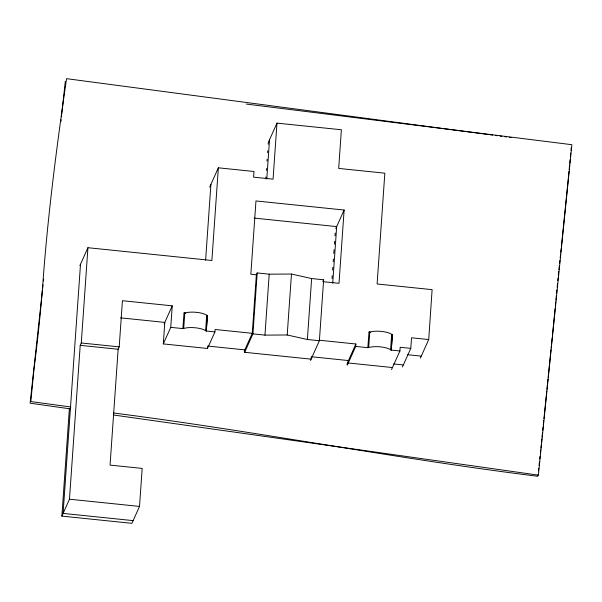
<?xml version="1.0" encoding="UTF-8"?>
<svg xmlns="http://www.w3.org/2000/svg" width="602" height="602" viewBox="0 0 602 602"><rect width="100%" height="100%" fill="white"/><g stroke="black" fill="none" stroke-linecap="round" stroke-linejoin="round"><path stroke-width="0.9" d="M420.354 358.152L428.714 339.551L432.116 289.652L377.108 283.978L384.844 173.188L338.685 168.425L341.387 129.761L276.98 123.124L268.319 142.396L268.183 144.269M310.497 360.508L319.384 340.732L323.643 279.795L311.633 278.553L291.466 274.045L269.207 274.181L257.197 272.939L256.362 274.798L252.276 333.312L215.11 329.482L214.937 331.905L207.494 348.468L163.3 343.915L170.742 327.345L172.247 305.839L122.432 300.707L119.204 346.887L118.142 349.25L110.053 465.105L142.177 468.416L139.521 506.425L131.921 523.334L61.871 516.11L69.396 408.404M80.495 264.27L63.09 513.401L133.14 520.625M61.871 516.11L69.471 499.201L80.216 345.337L81.285 342.974L87.937 247.708L211.881 260.485L218.353 167.815L253.984 171.487L253.585 177.161L273.067 179.17L276.98 123.124M163.3 343.915L164.797 322.401L120.52 317.841M170.742 327.345L182.865 328.594L184.031 312.942L184.791 313.017A12.973 3.89 4 0 1 206.704 315.275L207.457 315.358L206.283 331.01L214.937 331.905M206.381 330.807L205.621 330.724A12.973 3.89 4 0 0 183.708 328.466L184.791 313.017M205.613 260.199L210.911 184.378M205.621 330.724L206.704 315.275M206.283 331.01L207.457 315.358M207.494 348.468L207.607 346.85M311.219 357.535L311.106 359.153L244.66 352.298L244.833 349.875L207.667 346.045M244.66 352.298L252.938 333.884L257.197 272.939M265.768 178.832L265.903 176.958M266.355 170.419L266.49 168.552M267.01 161.08L267.137 159.214M267.597 152.675L267.732 150.809M266.791 178.922L269.538 139.687M252.938 333.884L264.948 335.118L269.207 274.181M319.384 340.732L307.374 339.49L287.207 334.983L291.466 274.045M307.374 339.49L311.633 278.553M332.026 278.478L332.221 275.693M332.613 270.125L332.808 267.348M333.192 261.78L333.388 258.995M333.779 253.434L334.035 249.717M334.426 244.156L334.622 241.372M335.005 235.803L335.201 233.027M332.725 283.188L336.684 226.6L254.082 218.082M256.362 274.798L250.838 274.226L255.963 200.948L344.126 210.038L339.009 283.316L322.807 281.646M347.106 364.887L347.219 363.269M347.362 365.015L355.714 346.421L355.887 343.998L319.647 340.258M355.714 346.421L367.837 347.67L369.011 332.011L369.763 332.093A12.973 3.89 4 0 1 391.676 334.351L392.429 334.426L391.255 350.086L399.916 350.974L400.172 347.279L410.79 348.37L411.527 337.782L428.714 339.551M391.353 349.875L390.593 349.8A12.973 3.89 4 0 0 368.687 347.542L369.763 332.093M390.593 349.8L391.676 334.351M391.255 350.086L392.429 334.426M555.157 308.367L552.38 335.961M555.33 306.516L555.766 301.903M555.939 300.052L556.376 295.439M556.549 293.588L556.895 289.901M557.159 287.124L557.505 283.437M557.768 280.667L558.031 277.891M568.454 176.958L561.365 246.76M568.627 175.122L568.98 171.45M569.153 169.613L569.597 165.023M569.77 163.187L570.124 159.515M570.387 156.761L570.734 153.089M570.997 150.327L571.26 147.573M552.192 337.797L551.169 347.911M541.499 442.568L541.875 438.888M542.063 437.052L542.537 432.454M542.718 430.618L543.094 426.946M543.282 425.102L543.756 420.512M543.945 418.668L546.759 391.104M546.947 389.268L547.978 379.155M548.166 377.319L550.981 349.747M558.325 275.144L558.716 271.487M558.912 269.651L559.303 265.994M559.597 263.247L559.89 260.5M560.184 257.746L560.575 254.089M560.771 252.253L561.169 248.596M538.075 474.466L537.879 476.287C395.905 458.686 255.444 431.115 113.537 412.995M538.466 470.824L538.76 468.085M539.053 465.354L539.445 461.711M539.738 458.972L540.039 456.241M540.333 453.509L540.724 449.86M540.92 448.038L541.311 444.396M42.441 290.352L30.1 403.189L70.133 408.856M42.644 288.486L43.058 284.754M43.464 281.029L43.668 279.162M60.907 121.559L61.111 119.693M61.419 116.893L65.294 81.458M79.885 265.625L87.937 247.708M209.692 187.094L218.353 167.815M164.188 323.763L172.247 305.839M184.031 312.942L185.74 313.333M182.865 328.594L183.708 328.466M244.224 351.229L252.276 333.312M335.765 228.632L344.126 210.038M323.086 281.029L323.643 279.795M347.527 362.592L355.887 343.998M369.011 332.011L370.719 332.402M367.837 347.67L368.687 347.542M391.556 369.575L399.916 350.974M402.429 366.972L410.79 348.37M264.948 335.118L287.207 334.983M407.697 354.713L421.265 356.113M393.61 363.932L403.34 364.94M311.279 356.73L348.445 360.56L348.272 362.983L392.466 367.544M81.285 342.974L119.204 346.887M80.216 345.337L118.142 349.25M69.471 499.201L139.521 506.425M246.293 104.056L571.9 144.706L538.391 475.144L113.883 415.049M488.132 134.494L66.551 78.666C57.228 142.983 48.785 207.494 43.69 272.3A1118.546 623.74 -71.9 0 1 33.968 369.327L30.83 401.572L70.863 406.99M489.968 134.735L492.714 135.111M495.469 135.48L497.305 135.728M500.051 136.097L501.887 136.345M504.642 136.714L506.478 136.963M509.224 137.339L511.06 137.58"/></g></svg>
